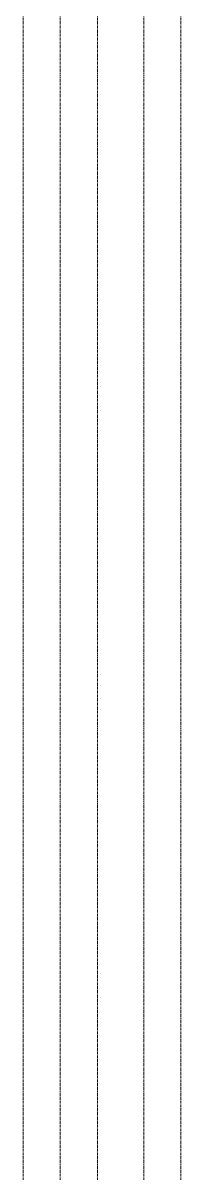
# Model space of a CAD drawing. Header units: inches. Extents: x -55396 to -733, y -290 to 853.
# Drawn here: x -10700 to -10666, y -273.2 to -23.6 of the extents above; entities that cross this region are included whole.
import ezdxf

# ---------------------------------------------------------------- set-up
doc = ezdxf.new("R2010")
doc.units = ezdxf.units.IN
doc.header["$MEASUREMENT"] = 0
doc.linetypes.add('Grid Line 1_2_', pattern=[0.875, 0.5, -0.125, 0.125, -0.125])
doc.layers.add('S-GRID', color=1, linetype='Continuous', lineweight=9)

msp = doc.modelspace()

# ---------------------------------------------------------------- linework, layer by layer
at = {"layer": 'S-GRID', "linetype": 'Grid Line 1_2_'}
for p, q in [((-10700, -273.16), (-10700, 489.49)), ((-10692, -273.16), (-10692, 489.49)), ((-10692, -273.16), (-10692, 489.49)), ((-10684, -273.16), (-10684, 489.49)), ((-10674, -273.16), (-10674, 489.49)), ((-10674, -273.16), (-10674, 489.49)), ((-10666, -273.16), (-10666, 489.49))]:
    msp.add_line(p, q, dxfattribs=at)

doc.saveas('drawing.dxf')
